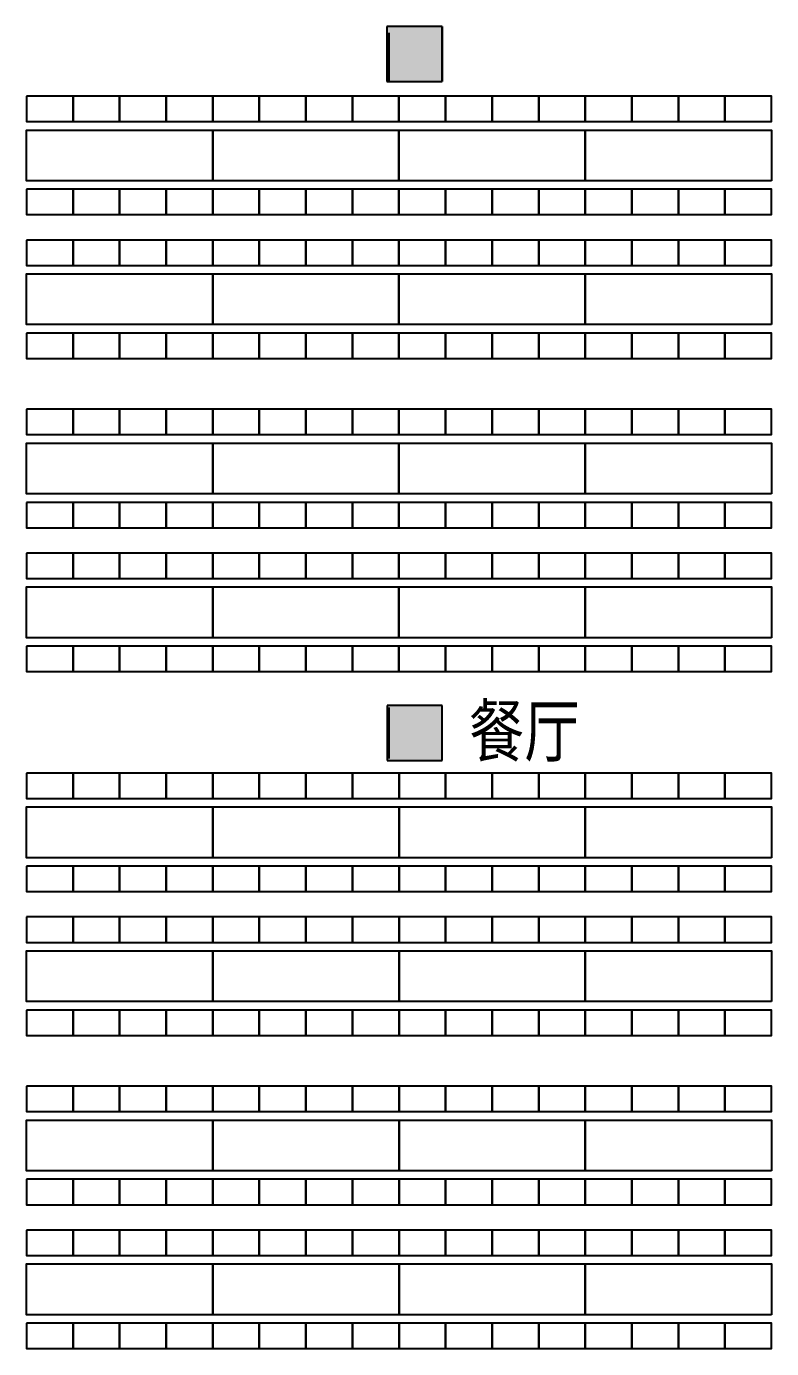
# Model space of a CAD drawing. Extents: x 1158414 to 1597620, y -840005 to -760676.
# Drawn here: x 1537730 to 1546530, y -805923 to -790299 of the extents above; entities that cross this region are included whole.
import ezdxf

# ---------------------------------------------------------------- set-up
doc = ezdxf.new("R2010")
doc.units = 0
doc.header["$LTSCALE"] = 1000
for name, color, linetype in [('COLUMN', 2, 'Continuous'), ('PUB_HATCH', 8, 'Continuous'), ('STAIR', 4, 'Continuous'), ('WALL', 6, 'Continuous'), ('厨房布置', 4, 'Continuous')]:
    doc.layers.add(name, color=color, linetype=linetype)
doc.styles.get("Standard").update_dxf_attribs({"font": '', "width": 0.8})
doc.styles.get('Standard').set_extended_font_data('SimSun')

# ---------------------------------------------------------------- blocks, each defined once
blk = doc.blocks.new('A$C03080C26')
at = {"layer": '厨房布置'}
for points in [[(-1650, 1100), (-1650, 1400), (-2200, 1400), (-2200, 1100)], [(-1100, 1100), (-1100, 1400), (-1650, 1400), (-1650, 1100)], [(-1650, 1100), (-1650, 1400), (-1650, 1400), (-1650, 1100)], [(-550, 1100), (-550, 1400), (-1100, 1400), (-1100, 1100)], [(0, 1100), (0, 1400), (-550, 1400), (-550, 1100)], [(-2200, 1000), (0, 1000), (0, 400), (-2200, 400)], [(-1650, 0), (-1650, 300), (-2200, 300), (-2200, 0)], [(-1100, 0), (-1100, 300), (-1650, 300), (-1650, 0)], [(-1650, 0), (-1650, 300), (-1650, 300), (-1650, 0)], [(-550, 0), (-550, 300), (-1100, 300), (-1100, 0)], [(0, 0), (0, 300), (-550, 300), (-550, 0)]]:
    blk.add_lwpolyline(points, close=True, dxfattribs=at)

msp = doc.modelspace()

# ---------------------------------------------------------------- hatches: boundary and pattern name
at = {"layer": 'PUB_HATCH'}
for points in [[(1542637.8, -790949), (1542637.8, -790299), (1541987.8, -790299), (1541987.8, -790949)], [(1542637.9, -798973.6), (1542637.9, -798323.6), (1541987.9, -798323.6), (1541987.9, -798973.6)]]:
    msp.add_hatch(color=256, dxfattribs=at).paths.add_polyline_path(points)

# ---------------------------------------------------------------- linework, layer by layer
at = {"layer": 'COLUMN'}
for p, q in [((1542637.8, -790299), (1541987.8, -790299)), ((1541987.8, -790299), (1541987.8, -790949)), ((1542637.8, -790949), (1542637.8, -790299)), ((1541987.8, -790949), (1542637.8, -790949)), ((1542637.9, -798323.6), (1541987.9, -798323.6)), ((1541987.9, -798323.6), (1541987.9, -798973.6)), ((1542637.9, -798973.6), (1542637.9, -798323.6)), ((1541987.9, -798973.6), (1542637.9, -798973.6))]:
    msp.add_line(p, q, dxfattribs=at)
at = {"layer": 'STAIR'}
msp.add_line((1542637.8, -790949), (1542637.8, -790299), dxfattribs=at)
for points in [[(1542012.8, -790949), (1542012.8, -790374)], [(1542637.8, -790299), (1542637.8, -790949)], [(1542012.8, -798949), (1542012.8, -798349)]]:
    msp.add_lwpolyline(points, dxfattribs=at)

# ---------------------------------------------------------------- block references
at = {"layer": '厨房布置', "rotation": 180}
for p in [(1537729.5, -791123.2), (1539929.5, -791123.2), (1542129.5, -791123.2), (1544329.5, -791123.2), (1537729.5, -792823.2), (1539929.5, -792823.2), (1542129.5, -792823.2), (1544329.5, -792823.2), (1537729.5, -794823.2), (1539929.5, -794823.2), (1542129.5, -794823.2), (1544329.5, -794823.2), (1537729.5, -796523.2), (1539929.5, -796523.2), (1542129.5, -796523.2), (1544329.5, -796523.2), (1537729.6, -799123.2), (1539929.6, -799123.2), (1542129.6, -799123.2), (1544329.6, -799123.2), (1537729.6, -800823.2), (1539929.6, -800823.2), (1542129.6, -800823.2), (1544329.6, -800823.2), (1537729.6, -802823.2), (1539929.6, -802823.2), (1542129.6, -802823.2), (1544329.6, -802823.2), (1537729.6, -804523.2), (1539929.6, -804523.2), (1542129.6, -804523.2), (1544329.6, -804523.2)]:
    msp.add_blockref('A$C03080C26', p, dxfattribs=at)

# ---------------------------------------------------------------- texts
at = {"layer": 'WALL', "insert": (1542954.6, -798324.4), "char_height": 600, "width": 21939.099, "attachment_point": 1}
msp.add_mtext('{\\fSimHei|b0|i0|c134|p49;\\C0;餐厅}', dxfattribs=at)

doc.saveas('drawing.dxf')
